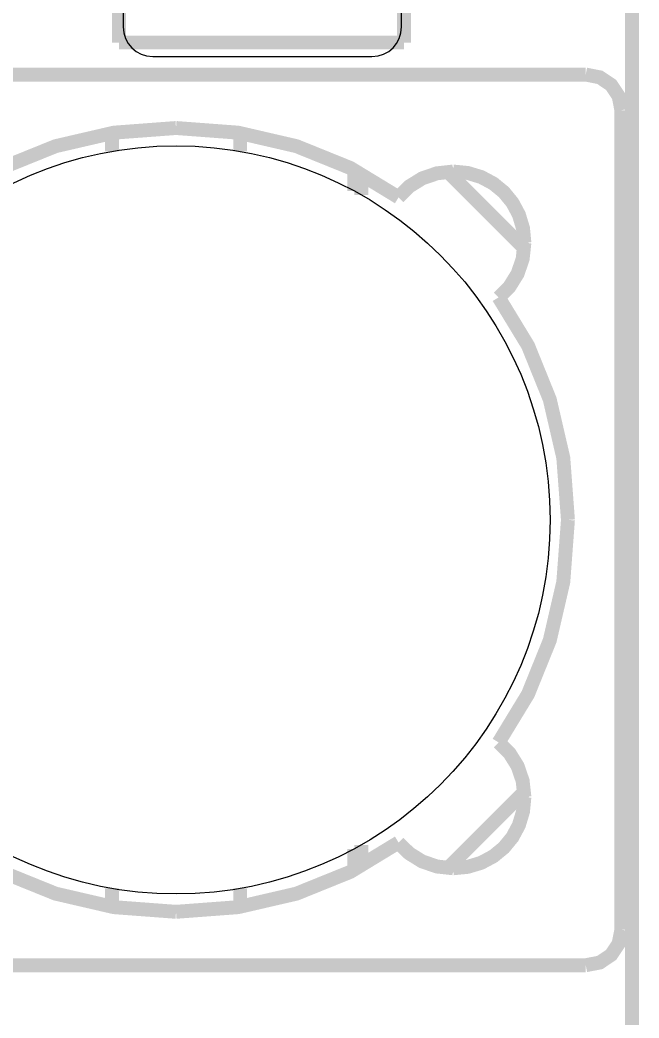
# Model space of a CAD drawing. Header units: inches. Extents: x -3.32 to 3.32, y -1.77 to 1.77.
# Drawn here: x 2.288 to 2.644, y -0.595 to -0.021 of the extents above; entities that cross this region are included whole.
import ezdxf

# ---------------------------------------------------------------- set-up
doc = ezdxf.new("R2010")
doc.units = ezdxf.units.IN
doc.layers.get('0').update_dxf_attribs({"linetype": 'CONTINUOUS'})

msp = doc.modelspace()

# ---------------------------------------------------------------- linework, layer by layer
at = {"const_width": 0.008}
for points in [[(2.345209, -0.033937), (2.345209, 0.211732)], [(2.508988, -0.033937), (2.508988, 0.211732), (2.345209, 0.211732)], [(2.345209, -0.033937), (2.345209, 0.211732)], [(2.508988, -0.033937), (2.508988, 0.211732), (2.345209, 0.211732)], [(2.345209, -0.033937), (2.345209, 0.211732)], [(2.508988, -0.033937), (2.508988, 0.211732), (2.345209, 0.211732)], [(2.640012, 0.183071), (2.640012, -1.25)], [(2.640012, 0.183071), (2.640012, -1.25)], [(2.640012, 0.183071), (2.640012, -1.25)], [(2.508988, -0.033937), (2.345209, -0.033937)], [(2.508988, -0.033937), (2.345209, -0.033937)], [(2.508988, -0.033937), (2.345209, -0.033937)], [(2.613398, -0.052362), (2.142531, -0.052362)], [(2.613398, -0.052362), (2.142531, -0.052362)], [(2.613398, -0.052362), (2.142531, -0.052362)], [(2.613398, -0.052362), (2.621455, -0.053942), (2.627952, -0.05828), (2.632291, -0.064778), (2.63387, -0.072835)], [(2.613398, -0.052362), (2.621455, -0.053942), (2.627952, -0.05828), (2.632291, -0.064778), (2.63387, -0.072835)], [(2.613398, -0.052362), (2.621455, -0.053942), (2.627952, -0.05828), (2.632291, -0.064778), (2.63387, -0.072835)], [(2.63387, -0.543701), (2.63387, -0.072835)], [(2.63387, -0.543701), (2.63387, -0.072835)], [(2.63387, -0.543701), (2.63387, -0.072835)], [(2.377965, -0.083071), (2.34231, -0.085741), (2.308754, -0.09351), (2.277834, -0.106017), (2.250088, -0.1229)], [(2.377965, -0.083071), (2.34231, -0.085741), (2.308754, -0.09351), (2.277834, -0.106017), (2.250088, -0.1229)], [(2.377965, -0.083071), (2.34231, -0.085741), (2.308754, -0.09351), (2.277834, -0.106017), (2.250088, -0.1229)], [(2.377965, -0.083071), (2.413619, -0.085741), (2.447175, -0.09351), (2.478095, -0.106017), (2.505841, -0.1229)], [(2.377965, -0.083071), (2.413619, -0.085741), (2.447175, -0.09351), (2.478095, -0.106017), (2.505841, -0.1229)], [(2.377965, -0.083071), (2.413619, -0.085741), (2.447175, -0.09351), (2.478095, -0.106017), (2.505841, -0.1229)], [(2.341114, -0.086106), (2.341114, -0.096489)], [(2.341114, -0.086106), (2.341114, -0.096489)], [(2.341114, -0.086106), (2.341114, -0.096489)], [(2.414815, -0.096489), (2.414815, -0.086106)], [(2.414815, -0.096489), (2.414815, -0.086106)], [(2.414815, -0.096489), (2.414815, -0.086106)], [(2.480327, -0.119244), (2.480327, -0.10768)], [(2.480327, -0.119244), (2.480327, -0.10768)], [(2.480327, -0.119244), (2.480327, -0.10768)], [(2.484421, -0.121519), (2.484421, -0.109822)], [(2.484421, -0.121519), (2.484421, -0.109822)], [(2.484421, -0.121519), (2.484421, -0.109822)], [(2.537203, -0.108085), (2.527903, -0.109099), (2.519416, -0.112017), (2.511958, -0.116652), (2.505746, -0.12282)], [(2.537203, -0.108085), (2.527903, -0.109099), (2.519416, -0.112017), (2.511958, -0.116652), (2.505746, -0.12282)], [(2.537203, -0.108085), (2.527903, -0.109099), (2.519416, -0.112017), (2.511958, -0.116652), (2.505746, -0.12282)], [(2.534119, -0.108201), (2.578031, -0.152114)], [(2.534119, -0.108201), (2.578031, -0.152114)], [(2.534119, -0.108201), (2.578031, -0.152114)], [(2.537203, -0.108085), (2.545575, -0.108899), (2.553317, -0.111243), (2.56028, -0.114967), (2.566313, -0.11992), (2.571266, -0.125953), (2.574989, -0.132915), (2.577333, -0.140657), (2.578148, -0.14903)], [(2.537203, -0.108085), (2.545575, -0.108899), (2.553317, -0.111243), (2.56028, -0.114967), (2.566313, -0.11992), (2.571266, -0.125953), (2.574989, -0.132915), (2.577333, -0.140657), (2.578148, -0.14903)], [(2.537203, -0.108085), (2.545575, -0.108899), (2.553317, -0.111243), (2.56028, -0.114967), (2.566313, -0.11992), (2.571266, -0.125953), (2.574989, -0.132915), (2.577333, -0.140657), (2.578148, -0.14903)], [(2.563412, -0.180487), (2.56958, -0.174274), (2.574216, -0.166817), (2.577134, -0.15833), (2.578148, -0.14903)], [(2.563412, -0.180487), (2.56958, -0.174274), (2.574216, -0.166817), (2.577134, -0.15833), (2.578148, -0.14903)], [(2.563412, -0.180487), (2.56958, -0.174274), (2.574216, -0.166817), (2.577134, -0.15833), (2.578148, -0.14903)], [(2.563332, -0.180391), (2.580215, -0.208137), (2.592722, -0.239057), (2.600491, -0.272613), (2.603161, -0.308268)], [(2.563332, -0.180391), (2.580215, -0.208137), (2.592722, -0.239057), (2.600491, -0.272613), (2.603161, -0.308268)], [(2.563332, -0.180391), (2.580215, -0.208137), (2.592722, -0.239057), (2.600491, -0.272613), (2.603161, -0.308268)], [(2.563332, -0.436144), (2.580215, -0.408398), (2.592722, -0.377478), (2.600491, -0.343922), (2.603161, -0.308268)], [(2.563332, -0.436144), (2.580215, -0.408398), (2.592722, -0.377478), (2.600491, -0.343922), (2.603161, -0.308268)], [(2.563332, -0.436144), (2.580215, -0.408398), (2.592722, -0.377478), (2.600491, -0.343922), (2.603161, -0.308268)], [(2.563412, -0.436049), (2.56958, -0.442261), (2.574216, -0.449719), (2.577134, -0.458206), (2.578148, -0.467506)], [(2.563412, -0.436049), (2.56958, -0.442261), (2.574216, -0.449719), (2.577134, -0.458206), (2.578148, -0.467506)], [(2.563412, -0.436049), (2.56958, -0.442261), (2.574216, -0.449719), (2.577134, -0.458206), (2.578148, -0.467506)], [(2.578031, -0.464421), (2.534119, -0.508334)], [(2.578031, -0.464421), (2.534119, -0.508334)], [(2.578031, -0.464421), (2.534119, -0.508334)], [(2.537203, -0.508451), (2.545575, -0.507636), (2.553317, -0.505292), (2.56028, -0.501569), (2.566313, -0.496615), (2.571266, -0.490582), (2.574989, -0.48362), (2.577333, -0.475878), (2.578148, -0.467506)], [(2.537203, -0.508451), (2.545575, -0.507636), (2.553317, -0.505292), (2.56028, -0.501569), (2.566313, -0.496615), (2.571266, -0.490582), (2.574989, -0.48362), (2.577333, -0.475878), (2.578148, -0.467506)], [(2.537203, -0.508451), (2.545575, -0.507636), (2.553317, -0.505292), (2.56028, -0.501569), (2.566313, -0.496615), (2.571266, -0.490582), (2.574989, -0.48362), (2.577333, -0.475878), (2.578148, -0.467506)], [(2.377965, -0.533465), (2.34231, -0.530794), (2.308754, -0.523025), (2.277834, -0.510519), (2.250088, -0.493635)], [(2.377965, -0.533465), (2.34231, -0.530794), (2.308754, -0.523025), (2.277834, -0.510519), (2.250088, -0.493635)], [(2.377965, -0.533465), (2.34231, -0.530794), (2.308754, -0.523025), (2.277834, -0.510519), (2.250088, -0.493635)], [(2.377965, -0.533465), (2.413619, -0.530794), (2.447175, -0.523025), (2.478095, -0.510519), (2.505841, -0.493635)], [(2.377965, -0.533465), (2.413619, -0.530794), (2.447175, -0.523025), (2.478095, -0.510519), (2.505841, -0.493635)], [(2.377965, -0.533465), (2.413619, -0.530794), (2.447175, -0.523025), (2.478095, -0.510519), (2.505841, -0.493635)], [(2.484421, -0.506713), (2.484421, -0.495016)], [(2.484421, -0.506713), (2.484421, -0.495016)], [(2.484421, -0.506713), (2.484421, -0.495016)], [(2.537203, -0.508451), (2.527903, -0.507437), (2.519416, -0.504519), (2.511958, -0.499883), (2.505746, -0.493715)], [(2.537203, -0.508451), (2.527903, -0.507437), (2.519416, -0.504519), (2.511958, -0.499883), (2.505746, -0.493715)], [(2.537203, -0.508451), (2.527903, -0.507437), (2.519416, -0.504519), (2.511958, -0.499883), (2.505746, -0.493715)], [(2.480327, -0.508856), (2.480327, -0.497292)], [(2.480327, -0.508856), (2.480327, -0.497292)], [(2.480327, -0.508856), (2.480327, -0.497292)], [(2.341114, -0.520046), (2.341114, -0.530429)], [(2.341114, -0.520046), (2.341114, -0.530429)], [(2.341114, -0.520046), (2.341114, -0.530429)], [(2.414815, -0.530429), (2.414815, -0.520046)], [(2.414815, -0.530429), (2.414815, -0.520046)], [(2.414815, -0.530429), (2.414815, -0.520046)], [(2.613398, -0.564173), (2.621455, -0.562594), (2.627952, -0.558256), (2.632291, -0.551758), (2.63387, -0.543701)], [(2.613398, -0.564173), (2.621455, -0.562594), (2.627952, -0.558256), (2.632291, -0.551758), (2.63387, -0.543701)], [(2.613398, -0.564173), (2.621455, -0.562594), (2.627952, -0.558256), (2.632291, -0.551758), (2.63387, -0.543701)], [(2.142531, -0.564173), (2.613398, -0.564173)], [(2.142531, -0.564173), (2.613398, -0.564173)], [(2.142531, -0.564173), (2.613398, -0.564173)]]:
    msp.add_lwpolyline(points, dxfattribs=at)
msp.add_lwpolyline([(2.347571, 0.191071), (2.347571, -0.024929), (2.347909, -0.028405), (2.348882, -0.031619), (2.350428, -0.03451), (2.352485, -0.037015), (2.35499, -0.039072), (2.357881, -0.040618), (2.361095, -0.041591), (2.364571, -0.041929), (2.490571, -0.041929), (2.494047, -0.041591), (2.497261, -0.040618), (2.500152, -0.039072), (2.502657, -0.037015), (2.504713, -0.03451), (2.506259, -0.031619), (2.507233, -0.028405), (2.507571, -0.024929), (2.507571, -0.024929), (2.507571, 0.191071)])
msp.add_circle((2.377965, -0.308268), 0.214961)
msp.add_circle((2.377965, -0.308268), 0.214961)
msp.add_circle((2.377965, -0.308268), 0.214961)

doc.saveas('drawing.dxf')
